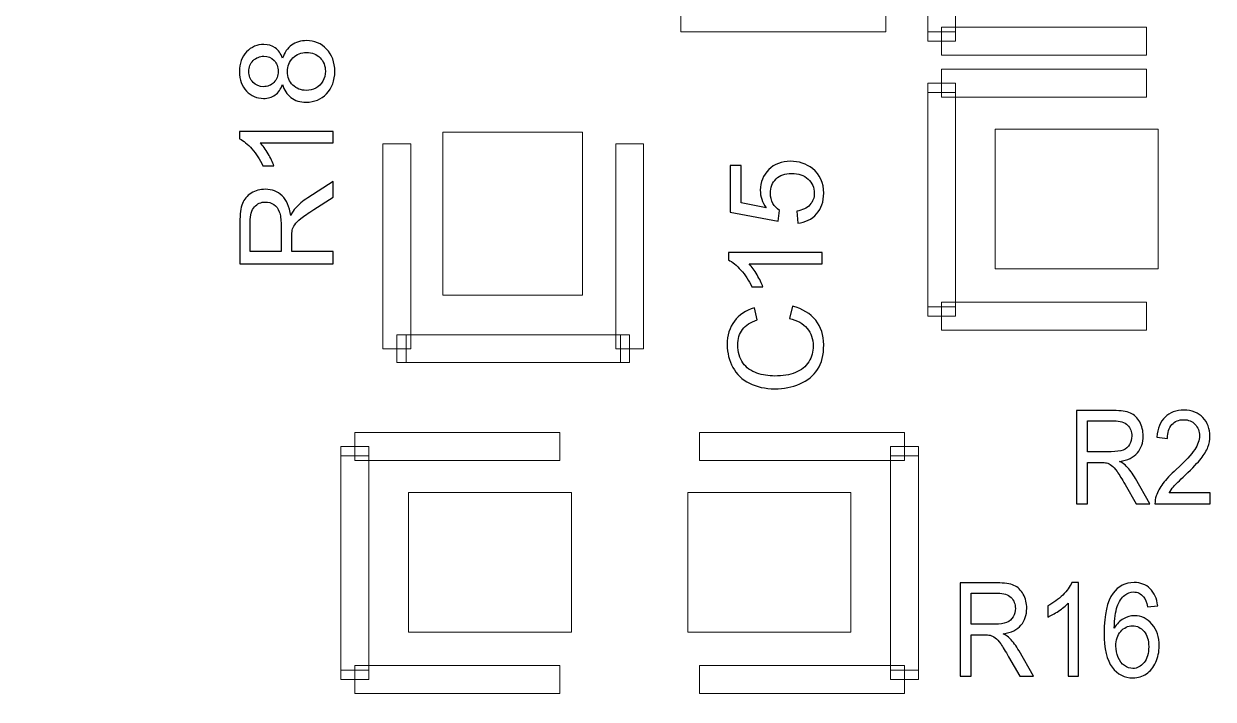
# Model space of a CAD drawing. Header units: millimetres. Extents: x -69 to 39, y -9 to 54.
# Drawn here: x -32.82 to -26.33, y 15.96 to 19.64 of the extents above; entities that cross this region are included whole.
import ezdxf

# ---------------------------------------------------------------- set-up
doc = ezdxf.new("R2010")
doc.units = ezdxf.units.MM
doc.header["$MEASUREMENT"] = 0
for name, color, linetype in [('BG_OUTLINE', 7, 'Continuous'), ('PG_SILKSCREEN_TOP', 7, 'Continuous'), ('PIN_TOP', 7, 'Continuous'), ('RD_SILKSCREEN_TOP', 7, 'Continuous')]:
    doc.layers.add(name, color=color, linetype=linetype)

msp = doc.modelspace()

# ---------------------------------------------------------------- linework, layer by layer
at = {"layer": 'BG_OUTLINE', "color": 176, "lineweight": 9}
msp.add_open_spline([(22.1252, -9.4051), (22.1252, -9.4051), (-56.3279, -9.4051), (-56.3279, -9.4051), (-56.3279, -9.4051), (-56.3279, -9.4051), (-56.3279, 41.6488), (-56.3279, 41.6488), (-56.3279, 41.6488), (-56.3279, 41.6488), (22.3259, 41.6488), (22.3259, 41.6488), (22.3259, 41.6488), (22.9318, 41.6492), (23.513, 41.4088), (23.9418, 40.9807), (23.9418, 40.9807), (24.3705, 40.5525), (24.6115, 39.9687), (24.6119, 39.3628), (24.6119, 39.3628), (24.6119, 39.3628), (24.6119, -7.1191), (24.6119, -7.1191), (24.6119, -7.1191), (24.6123, -7.725), (24.372, -8.3063), (23.9438, -8.735), (23.9438, -8.735), (23.5156, -9.1637), (22.9318, -9.4047), (22.3259, -9.4051), (22.3259, -9.4051), (22.3259, -9.4051), (22.1252, -9.4051), (22.1252, -9.4051)], degree=3, knots=[0, 0, 0, 0, 0.111111, 0.111111, 0.111111, 0.111111, 0.222222, 0.222222, 0.222222, 0.222222, 0.333333, 0.333333, 0.333333, 0.333333, 0.444444, 0.444444, 0.444444, 0.444444, 0.555556, 0.555556, 0.555556, 0.555556, 0.666667, 0.666667, 0.666667, 0.666667, 0.777778, 0.777778, 0.777778, 0.777778, 0.888889, 0.888889, 0.888889, 0.888889, 1, 1, 1, 1], dxfattribs=at)
at = {"layer": 'PG_SILKSCREEN_TOP', "lineweight": 9}
for points in [[(-27.7375, 19.5991), (-27.7375, 19.5991), (-27.8899, 19.5991), (-27.8899, 19.5991), (-27.8899, 19.5991), (-27.8899, 19.5991), (-27.8899, 20.7675), (-27.8899, 20.7675), (-27.8899, 20.7675), (-27.8899, 20.7675), (-27.7375, 20.7675), (-27.7375, 20.7675), (-27.7375, 20.7675), (-27.7375, 20.7675), (-27.7375, 19.5991), (-27.7375, 19.5991)], [(-28.1185, 19.7261), (-28.1185, 19.7261), (-28.1185, 19.5991), (-28.1185, 19.5991), (-28.1185, 19.5991), (-28.1185, 19.5991), (-29.236, 19.5991), (-29.236, 19.5991), (-29.236, 19.5991), (-29.236, 19.5991), (-29.236, 19.7261), (-29.236, 19.7261), (-29.236, 19.7261), (-29.236, 19.7261), (-28.1185, 19.7261), (-28.1185, 19.7261)], [(-27.7375, 19.5483), (-27.7375, 19.5483), (-27.8899, 19.5483), (-27.8899, 19.5483), (-27.8899, 19.5483), (-27.8899, 19.5483), (-27.8899, 19.5991), (-27.8899, 19.5991), (-27.8899, 19.5991), (-27.8899, 19.5991), (-27.7375, 19.5991), (-27.7375, 19.5991), (-27.7375, 19.5991), (-27.7375, 19.5991), (-27.7375, 19.5483), (-27.7375, 19.5483)], [(-26.6961, 19.6245), (-26.6961, 19.6245), (-26.6961, 19.4721), (-26.6961, 19.4721), (-26.6961, 19.4721), (-26.6961, 19.4721), (-27.8137, 19.4721), (-27.8137, 19.4721), (-27.8137, 19.4721), (-27.8137, 19.4721), (-27.8137, 19.6245), (-27.8137, 19.6245), (-27.8137, 19.6245), (-27.8137, 19.6245), (-26.6961, 19.6245), (-26.6961, 19.6245)], [(-27.8137, 19.2435), (-27.8137, 19.2435), (-27.8137, 19.3959), (-27.8137, 19.3959), (-27.8137, 19.3959), (-27.8137, 19.3959), (-26.6961, 19.3959), (-26.6961, 19.3959), (-26.6961, 19.3959), (-26.6961, 19.3959), (-26.6961, 19.2435), (-26.6961, 19.2435), (-26.6961, 19.2435), (-26.6961, 19.2435), (-27.8137, 19.2435), (-27.8137, 19.2435)], [(-27.7375, 19.2689), (-27.7375, 19.2689), (-27.8899, 19.2689), (-27.8899, 19.2689), (-27.8899, 19.2689), (-27.8899, 19.2689), (-27.8899, 19.3197), (-27.8899, 19.3197), (-27.8899, 19.3197), (-27.8899, 19.3197), (-27.7375, 19.3197), (-27.7375, 19.3197), (-27.7375, 19.3197), (-27.7375, 19.3197), (-27.7375, 19.2689), (-27.7375, 19.2689)], [(-27.7375, 18.1005), (-27.7375, 18.1005), (-27.8899, 18.1005), (-27.8899, 18.1005), (-27.8899, 18.1005), (-27.8899, 18.1005), (-27.8899, 19.2689), (-27.8899, 19.2689), (-27.8899, 19.2689), (-27.8899, 19.2689), (-27.7375, 19.2689), (-27.7375, 19.2689), (-27.7375, 19.2689), (-27.7375, 19.2689), (-27.7375, 18.1005), (-27.7375, 18.1005)], [(-30.7092, 17.8719), (-30.7092, 17.8719), (-30.8616, 17.8719), (-30.8616, 17.8719), (-30.8616, 17.8719), (-30.8616, 17.8719), (-30.8616, 18.9895), (-30.8616, 18.9895), (-30.8616, 18.9895), (-30.8616, 18.9895), (-30.7092, 18.9895), (-30.7092, 18.9895), (-30.7092, 18.9895), (-30.7092, 18.9895), (-30.7092, 17.8719), (-30.7092, 17.8719)], [(-29.5916, 18.9895), (-29.5916, 18.9895), (-29.4392, 18.9895), (-29.4392, 18.9895), (-29.4392, 18.9895), (-29.4392, 18.9895), (-29.4392, 17.8719), (-29.4392, 17.8719), (-29.4392, 17.8719), (-29.4392, 17.8719), (-29.5916, 17.8719), (-29.5916, 17.8719), (-29.5916, 17.8719), (-29.5916, 17.8719), (-29.5916, 18.9895), (-29.5916, 18.9895)], [(-26.6961, 18.1259), (-26.6961, 18.1259), (-26.6961, 17.9735), (-26.6961, 17.9735), (-26.6961, 17.9735), (-26.6961, 17.9735), (-27.8137, 17.9735), (-27.8137, 17.9735), (-27.8137, 17.9735), (-27.8137, 17.9735), (-27.8137, 18.1259), (-27.8137, 18.1259), (-27.8137, 18.1259), (-27.8137, 18.1259), (-26.6961, 18.1259), (-26.6961, 18.1259)], [(-27.7375, 18.0497), (-27.7375, 18.0497), (-27.8899, 18.0497), (-27.8899, 18.0497), (-27.8899, 18.0497), (-27.8899, 18.0497), (-27.8899, 18.1005), (-27.8899, 18.1005), (-27.8899, 18.1005), (-27.8899, 18.1005), (-27.7375, 18.1005), (-27.7375, 18.1005), (-27.7375, 18.1005), (-27.7375, 18.1005), (-27.7375, 18.0497), (-27.7375, 18.0497)], [(-30.7346, 17.9481), (-30.7346, 17.9481), (-30.7346, 17.7957), (-30.7346, 17.7957), (-30.7346, 17.7957), (-30.7346, 17.7957), (-30.7854, 17.7957), (-30.7854, 17.7957), (-30.7854, 17.7957), (-30.7854, 17.7957), (-30.7854, 17.9481), (-30.7854, 17.9481), (-30.7854, 17.9481), (-30.7854, 17.9481), (-30.7346, 17.9481), (-30.7346, 17.9481)], [(-29.5662, 17.9481), (-29.5662, 17.9481), (-29.5662, 17.7957), (-29.5662, 17.7957), (-29.5662, 17.7957), (-29.5662, 17.7957), (-30.7346, 17.7957), (-30.7346, 17.7957), (-30.7346, 17.7957), (-30.7346, 17.7957), (-30.7346, 17.9481), (-30.7346, 17.9481), (-30.7346, 17.9481), (-30.7346, 17.9481), (-29.5662, 17.9481), (-29.5662, 17.9481)], [(-29.5154, 17.9481), (-29.5154, 17.9481), (-29.5154, 17.7957), (-29.5154, 17.7957), (-29.5154, 17.7957), (-29.5154, 17.7957), (-29.5662, 17.7957), (-29.5662, 17.7957), (-29.5662, 17.7957), (-29.5662, 17.7957), (-29.5662, 17.9481), (-29.5662, 17.9481), (-29.5662, 17.9481), (-29.5662, 17.9481), (-29.5154, 17.9481), (-29.5154, 17.9481)], [(-31.014, 17.2623), (-31.014, 17.2623), (-31.014, 17.4147), (-31.014, 17.4147), (-31.014, 17.4147), (-31.014, 17.4147), (-29.8964, 17.4147), (-29.8964, 17.4147), (-29.8964, 17.4147), (-29.8964, 17.4147), (-29.8964, 17.2623), (-29.8964, 17.2623), (-29.8964, 17.2623), (-29.8964, 17.2623), (-31.014, 17.2623), (-31.014, 17.2623)], [(-28.0169, 17.4147), (-28.0169, 17.4147), (-28.0169, 17.2623), (-28.0169, 17.2623), (-28.0169, 17.2623), (-28.0169, 17.2623), (-29.1344, 17.2623), (-29.1344, 17.2623), (-29.1344, 17.2623), (-29.1344, 17.2623), (-29.1344, 17.4147), (-29.1344, 17.4147), (-29.1344, 17.4147), (-29.1344, 17.4147), (-28.0169, 17.4147), (-28.0169, 17.4147)], [(-30.9378, 17.2877), (-30.9378, 17.2877), (-31.0902, 17.2877), (-31.0902, 17.2877), (-31.0902, 17.2877), (-31.0902, 17.2877), (-31.0902, 17.3385), (-31.0902, 17.3385), (-31.0902, 17.3385), (-31.0902, 17.3385), (-30.9378, 17.3385), (-30.9378, 17.3385), (-30.9378, 17.3385), (-30.9378, 17.3385), (-30.9378, 17.2877), (-30.9378, 17.2877)], [(-27.9407, 17.2877), (-27.9407, 17.2877), (-28.0931, 17.2877), (-28.0931, 17.2877), (-28.0931, 17.2877), (-28.0931, 17.2877), (-28.0931, 17.3385), (-28.0931, 17.3385), (-28.0931, 17.3385), (-28.0931, 17.3385), (-27.9407, 17.3385), (-27.9407, 17.3385), (-27.9407, 17.3385), (-27.9407, 17.3385), (-27.9407, 17.2877), (-27.9407, 17.2877)], [(-30.9378, 16.1193), (-30.9378, 16.1193), (-31.0902, 16.1193), (-31.0902, 16.1193), (-31.0902, 16.1193), (-31.0902, 16.1193), (-31.0902, 17.2877), (-31.0902, 17.2877), (-31.0902, 17.2877), (-31.0902, 17.2877), (-30.9378, 17.2877), (-30.9378, 17.2877), (-30.9378, 17.2877), (-30.9378, 17.2877), (-30.9378, 16.1193), (-30.9378, 16.1193)], [(-27.9407, 16.1193), (-27.9407, 16.1193), (-28.0931, 16.1193), (-28.0931, 16.1193), (-28.0931, 16.1193), (-28.0931, 16.1193), (-28.0931, 17.2877), (-28.0931, 17.2877), (-28.0931, 17.2877), (-28.0931, 17.2877), (-27.9407, 17.2877), (-27.9407, 17.2877), (-27.9407, 17.2877), (-27.9407, 17.2877), (-27.9407, 16.1193), (-27.9407, 16.1193)], [(-30.9378, 16.0685), (-30.9378, 16.0685), (-31.0902, 16.0685), (-31.0902, 16.0685), (-31.0902, 16.0685), (-31.0902, 16.0685), (-31.0902, 16.1193), (-31.0902, 16.1193), (-31.0902, 16.1193), (-31.0902, 16.1193), (-30.9378, 16.1193), (-30.9378, 16.1193), (-30.9378, 16.1193), (-30.9378, 16.1193), (-30.9378, 16.0685), (-30.9378, 16.0685)], [(-29.8964, 16.1447), (-29.8964, 16.1447), (-29.8964, 15.9923), (-29.8964, 15.9923), (-29.8964, 15.9923), (-29.8964, 15.9923), (-31.014, 15.9923), (-31.014, 15.9923), (-31.014, 15.9923), (-31.014, 15.9923), (-31.014, 16.1447), (-31.014, 16.1447), (-31.014, 16.1447), (-31.014, 16.1447), (-29.8964, 16.1447), (-29.8964, 16.1447)], [(-29.1344, 15.9923), (-29.1344, 15.9923), (-29.1344, 16.1447), (-29.1344, 16.1447), (-29.1344, 16.1447), (-29.1344, 16.1447), (-28.0169, 16.1447), (-28.0169, 16.1447), (-28.0169, 16.1447), (-28.0169, 16.1447), (-28.0169, 15.9923), (-28.0169, 15.9923), (-28.0169, 15.9923), (-28.0169, 15.9923), (-29.1344, 15.9923), (-29.1344, 15.9923)], [(-27.9407, 16.0685), (-27.9407, 16.0685), (-28.0931, 16.0685), (-28.0931, 16.0685), (-28.0931, 16.0685), (-28.0931, 16.0685), (-28.0931, 16.1193), (-28.0931, 16.1193), (-28.0931, 16.1193), (-28.0931, 16.1193), (-27.9407, 16.1193), (-27.9407, 16.1193), (-27.9407, 16.1193), (-27.9407, 16.1193), (-27.9407, 16.0685), (-27.9407, 16.0685)]]:
    msp.add_open_spline(points, degree=3, knots=[0, 0, 0, 0, 0.25, 0.25, 0.25, 0.25, 0.5, 0.5, 0.5, 0.5, 0.75, 0.75, 0.75, 0.75, 1, 1, 1, 1], dxfattribs=at)
at = {"layer": 'PIN_TOP', "color": 8, "lineweight": 9}
for points in [[(-29.7729, 18.164), (-29.7729, 18.164), (-30.5349, 18.164), (-30.5349, 18.164), (-30.5349, 18.164), (-30.5349, 18.164), (-30.5349, 19.053), (-30.5349, 19.053), (-30.5349, 19.053), (-30.5349, 19.053), (-29.7729, 19.053), (-29.7729, 19.053), (-29.7729, 19.053), (-29.7729, 19.053), (-29.7729, 18.164), (-29.7729, 18.164)], [(-27.5216, 18.3073), (-27.5216, 18.3073), (-27.5216, 19.0693), (-27.5216, 19.0693), (-27.5216, 19.0693), (-27.5216, 19.0693), (-26.6326, 19.0693), (-26.6326, 19.0693), (-26.6326, 19.0693), (-26.6326, 19.0693), (-26.6326, 18.3073), (-26.6326, 18.3073), (-26.6326, 18.3073), (-26.6326, 18.3073), (-27.5216, 18.3073), (-27.5216, 18.3073)], [(-30.7219, 16.3261), (-30.7219, 16.3261), (-30.7219, 17.0881), (-30.7219, 17.0881), (-30.7219, 17.0881), (-30.7219, 17.0881), (-29.8329, 17.0881), (-29.8329, 17.0881), (-29.8329, 17.0881), (-29.8329, 17.0881), (-29.8329, 16.3261), (-29.8329, 16.3261), (-29.8329, 16.3261), (-29.8329, 16.3261), (-30.7219, 16.3261), (-30.7219, 16.3261)], [(-29.1979, 16.3261), (-29.1979, 16.3261), (-29.1979, 17.0881), (-29.1979, 17.0881), (-29.1979, 17.0881), (-29.1979, 17.0881), (-28.309, 17.0881), (-28.309, 17.0881), (-28.309, 17.0881), (-28.309, 17.0881), (-28.309, 16.3261), (-28.309, 16.3261), (-28.309, 16.3261), (-28.309, 16.3261), (-29.1979, 16.3261), (-29.1979, 16.3261)]]:
    msp.add_open_spline(points, degree=3, knots=[0, 0, 0, 0, 0.25, 0.25, 0.25, 0.25, 0.5, 0.5, 0.5, 0.5, 0.75, 0.75, 0.75, 0.75, 1, 1, 1, 1], dxfattribs=at)
at = {"layer": 'RD_SILKSCREEN_TOP', "color": 1}
for points, knots in [([(-31.4085, 19.3132), (-31.4179, 19.2872), (-31.4315, 19.268), (-31.4491, 19.2554), (-31.4491, 19.2554), (-31.4667, 19.243), (-31.4878, 19.2367), (-31.5123, 19.2367), (-31.5123, 19.2367), (-31.5494, 19.2367), (-31.5805, 19.25), (-31.6057, 19.2767), (-31.6057, 19.2767), (-31.631, 19.3033), (-31.6436, 19.3386), (-31.6436, 19.3829), (-31.6436, 19.3829), (-31.6436, 19.4273), (-31.6307, 19.4631), (-31.6049, 19.4903), (-31.6049, 19.4903), (-31.579, 19.5173), (-31.5476, 19.5308), (-31.5105, 19.5308), (-31.5105, 19.5308), (-31.4869, 19.5308), (-31.4664, 19.5246), (-31.4489, 19.5123), (-31.4489, 19.5123), (-31.4315, 19.4999), (-31.4179, 19.4811), (-31.4085, 19.4559), (-31.4085, 19.4559), (-31.3983, 19.4871), (-31.3819, 19.5109), (-31.3592, 19.5272), (-31.3592, 19.5272), (-31.3365, 19.5435), (-31.3094, 19.5517), (-31.278, 19.5517), (-31.278, 19.5517), (-31.2343, 19.5517), (-31.1978, 19.5362), (-31.1682, 19.5055), (-31.1682, 19.5055), (-31.1386, 19.4747), (-31.1237, 19.4342), (-31.1237, 19.3839), (-31.1237, 19.3839), (-31.1237, 19.3337), (-31.1386, 19.2933), (-31.1683, 19.2624), (-31.1683, 19.2624), (-31.1981, 19.2316), (-31.2352, 19.2162), (-31.2796, 19.2162), (-31.2796, 19.2162), (-31.3127, 19.2162), (-31.3404, 19.2246), (-31.3628, 19.2415), (-31.3628, 19.2415), (-31.3851, 19.2582), (-31.4004, 19.2821), (-31.4085, 19.3132)], [0, 0, 0, 0, 0.0625, 0.0625, 0.0625, 0.0625, 0.125, 0.125, 0.125, 0.125, 0.1875, 0.1875, 0.1875, 0.1875, 0.25, 0.25, 0.25, 0.25, 0.3125, 0.3125, 0.3125, 0.3125, 0.375, 0.375, 0.375, 0.375, 0.4375, 0.4375, 0.4375, 0.4375, 0.5, 0.5, 0.5, 0.5, 0.5625, 0.5625, 0.5625, 0.5625, 0.625, 0.625, 0.625, 0.625, 0.6875, 0.6875, 0.6875, 0.6875, 0.75, 0.75, 0.75, 0.75, 0.8125, 0.8125, 0.8125, 0.8125, 0.875, 0.875, 0.875, 0.875, 0.9375, 0.9375, 0.9375, 0.9375, 1, 1, 1, 1]), ([(-31.5144, 19.3006), (-31.4904, 19.3006), (-31.4707, 19.3084), (-31.4554, 19.3238), (-31.4554, 19.3238), (-31.4401, 19.3394), (-31.4324, 19.3595), (-31.4324, 19.3843), (-31.4324, 19.3843), (-31.4324, 19.4083), (-31.44, 19.4281), (-31.4552, 19.4436), (-31.4552, 19.4436), (-31.4703, 19.459), (-31.4889, 19.4665), (-31.5109, 19.4665), (-31.5109, 19.4665), (-31.5339, 19.4665), (-31.5531, 19.4587), (-31.5687, 19.4428), (-31.5687, 19.4428), (-31.5844, 19.427), (-31.5922, 19.4073), (-31.5922, 19.3836), (-31.5922, 19.3836), (-31.5922, 19.3597), (-31.5845, 19.34), (-31.5693, 19.3242), (-31.5693, 19.3242), (-31.554, 19.3084), (-31.5357, 19.3006), (-31.5144, 19.3006)], [0, 0, 0, 0, 0.125, 0.125, 0.125, 0.125, 0.25, 0.25, 0.25, 0.25, 0.375, 0.375, 0.375, 0.375, 0.5, 0.5, 0.5, 0.5, 0.625, 0.625, 0.625, 0.625, 0.75, 0.75, 0.75, 0.75, 0.875, 0.875, 0.875, 0.875, 1, 1, 1, 1]), ([(-31.2793, 19.2804), (-31.2615, 19.2804), (-31.2442, 19.2847), (-31.2276, 19.2931), (-31.2276, 19.2931), (-31.2109, 19.3015), (-31.1979, 19.3141), (-31.1888, 19.3308), (-31.1888, 19.3308), (-31.1797, 19.3475), (-31.1751, 19.3654), (-31.1751, 19.3846), (-31.1751, 19.3846), (-31.1751, 19.4145), (-31.1847, 19.4392), (-31.204, 19.4586), (-31.204, 19.4586), (-31.2232, 19.478), (-31.2476, 19.4878), (-31.2772, 19.4878), (-31.2772, 19.4878), (-31.3074, 19.4878), (-31.3322, 19.4778), (-31.3519, 19.4578), (-31.3519, 19.4578), (-31.3716, 19.4377), (-31.3814, 19.4126), (-31.3814, 19.3825), (-31.3814, 19.3825), (-31.3814, 19.3531), (-31.3717, 19.3288), (-31.3523, 19.3095), (-31.3523, 19.3095), (-31.3327, 19.2902), (-31.3084, 19.2804), (-31.2793, 19.2804)], [0, 0, 0, 0, 0.111111, 0.111111, 0.111111, 0.111111, 0.222222, 0.222222, 0.222222, 0.222222, 0.333333, 0.333333, 0.333333, 0.333333, 0.444444, 0.444444, 0.444444, 0.444444, 0.555556, 0.555556, 0.555556, 0.555556, 0.666667, 0.666667, 0.666667, 0.666667, 0.777778, 0.777778, 0.777778, 0.777778, 0.888889, 0.888889, 0.888889, 0.888889, 1, 1, 1, 1]), ([(-31.1324, 19.0568), (-31.1324, 19.0568), (-31.1324, 18.9944), (-31.1324, 18.9944), (-31.1324, 18.9944), (-31.1324, 18.9944), (-31.5307, 18.9944), (-31.5307, 18.9944), (-31.5307, 18.9944), (-31.5163, 18.9793), (-31.502, 18.9596), (-31.4876, 18.9352), (-31.4876, 18.9352), (-31.4733, 18.9107), (-31.4625, 18.8887), (-31.4554, 18.8693), (-31.4554, 18.8693), (-31.4554, 18.8693), (-31.5157, 18.8693), (-31.5157, 18.8693), (-31.5157, 18.8693), (-31.5322, 18.9043), (-31.5521, 18.9349), (-31.5755, 18.961), (-31.5755, 18.961), (-31.5989, 18.9871), (-31.6216, 19.0057), (-31.6436, 19.0166), (-31.6436, 19.0166), (-31.6436, 19.0166), (-31.6436, 19.0568), (-31.6436, 19.0568), (-31.6436, 19.0568), (-31.6436, 19.0568), (-31.1324, 19.0568), (-31.1324, 19.0568)], [0, 0, 0, 0, 0.111111, 0.111111, 0.111111, 0.111111, 0.222222, 0.222222, 0.222222, 0.222222, 0.333333, 0.333333, 0.333333, 0.333333, 0.444444, 0.444444, 0.444444, 0.444444, 0.555556, 0.555556, 0.555556, 0.555556, 0.666667, 0.666667, 0.666667, 0.666667, 0.777778, 0.777778, 0.777778, 0.777778, 0.888889, 0.888889, 0.888889, 0.888889, 1, 1, 1, 1]), ([(-28.5988, 18.5565), (-28.5988, 18.5565), (-28.6044, 18.6222), (-28.6044, 18.6222), (-28.6044, 18.6222), (-28.5724, 18.627), (-28.5485, 18.6383), (-28.5324, 18.656), (-28.5324, 18.656), (-28.5162, 18.6737), (-28.5082, 18.6951), (-28.5082, 18.7201), (-28.5082, 18.7201), (-28.5082, 18.7502), (-28.5196, 18.7757), (-28.5422, 18.7964), (-28.5422, 18.7964), (-28.5649, 18.8173), (-28.5951, 18.8277), (-28.6325, 18.8277), (-28.6325, 18.8277), (-28.6682, 18.8277), (-28.6963, 18.8178), (-28.7169, 18.7977), (-28.7169, 18.7977), (-28.7375, 18.7777), (-28.7478, 18.7515), (-28.7478, 18.719), (-28.7478, 18.719), (-28.7478, 18.6989), (-28.7432, 18.6807), (-28.7341, 18.6645), (-28.7341, 18.6645), (-28.725, 18.6483), (-28.7131, 18.6356), (-28.6985, 18.6263), (-28.6985, 18.6263), (-28.6985, 18.6263), (-28.7061, 18.5677), (-28.7061, 18.5677), (-28.7061, 18.5677), (-28.7061, 18.5677), (-28.9676, 18.617), (-28.9676, 18.617), (-28.9676, 18.617), (-28.9676, 18.617), (-28.9676, 18.8702), (-28.9676, 18.8702), (-28.9676, 18.8702), (-28.9676, 18.8702), (-28.9079, 18.8702), (-28.9079, 18.8702), (-28.9079, 18.8702), (-28.9079, 18.8702), (-28.9079, 18.667), (-28.9079, 18.667), (-28.9079, 18.667), (-28.9079, 18.667), (-28.7711, 18.6395), (-28.7711, 18.6395), (-28.7711, 18.6395), (-28.7924, 18.6701), (-28.8031, 18.7022), (-28.8031, 18.7357), (-28.8031, 18.7357), (-28.8031, 18.7802), (-28.7877, 18.8176), (-28.7569, 18.8482), (-28.7569, 18.8482), (-28.726, 18.8788), (-28.6864, 18.8941), (-28.6381, 18.8941), (-28.6381, 18.8941), (-28.592, 18.8941), (-28.5521, 18.8806), (-28.5186, 18.8538), (-28.5186, 18.8538), (-28.4775, 18.8211), (-28.4568, 18.7765), (-28.4568, 18.7201), (-28.4568, 18.7201), (-28.4568, 18.6737), (-28.4698, 18.6359), (-28.4957, 18.6067), (-28.4957, 18.6067), (-28.5217, 18.5774), (-28.5561, 18.5607), (-28.5988, 18.5565)], [0, 0, 0, 0, 0.045455, 0.045455, 0.045455, 0.045455, 0.090909, 0.090909, 0.090909, 0.090909, 0.136364, 0.136364, 0.136364, 0.136364, 0.181818, 0.181818, 0.181818, 0.181818, 0.227273, 0.227273, 0.227273, 0.227273, 0.272727, 0.272727, 0.272727, 0.272727, 0.318182, 0.318182, 0.318182, 0.318182, 0.363636, 0.363636, 0.363636, 0.363636, 0.409091, 0.409091, 0.409091, 0.409091, 0.454545, 0.454545, 0.454545, 0.454545, 0.5, 0.5, 0.5, 0.5, 0.545455, 0.545455, 0.545455, 0.545455, 0.590909, 0.590909, 0.590909, 0.590909, 0.636364, 0.636364, 0.636364, 0.636364, 0.681818, 0.681818, 0.681818, 0.681818, 0.727273, 0.727273, 0.727273, 0.727273, 0.772727, 0.772727, 0.772727, 0.772727, 0.818182, 0.818182, 0.818182, 0.818182, 0.863636, 0.863636, 0.863636, 0.863636, 0.909091, 0.909091, 0.909091, 0.909091, 0.954545, 0.954545, 0.954545, 0.954545, 1, 1, 1, 1]), ([(-31.1324, 18.3342), (-31.1324, 18.3342), (-31.6415, 18.3342), (-31.6415, 18.3342), (-31.6415, 18.3342), (-31.6415, 18.3342), (-31.6415, 18.5599), (-31.6415, 18.5599), (-31.6415, 18.5599), (-31.6415, 18.6053), (-31.6369, 18.6398), (-31.6278, 18.6634), (-31.6278, 18.6634), (-31.6186, 18.687), (-31.6025, 18.7058), (-31.5794, 18.7201), (-31.5794, 18.7201), (-31.5562, 18.7342), (-31.5306, 18.7412), (-31.5026, 18.7412), (-31.5026, 18.7412), (-31.4664, 18.7412), (-31.4361, 18.7296), (-31.4113, 18.7061), (-31.4113, 18.7061), (-31.3865, 18.6827), (-31.3708, 18.6466), (-31.364, 18.5977), (-31.364, 18.5977), (-31.3555, 18.6156), (-31.3471, 18.6292), (-31.3386, 18.6384), (-31.3386, 18.6384), (-31.3206, 18.6581), (-31.298, 18.6767), (-31.271, 18.6944), (-31.271, 18.6944), (-31.271, 18.6944), (-31.1324, 18.7829), (-31.1324, 18.7829), (-31.1324, 18.7829), (-31.1324, 18.7829), (-31.1324, 18.6981), (-31.1324, 18.6981), (-31.1324, 18.6981), (-31.1324, 18.6981), (-31.2384, 18.6308), (-31.2384, 18.6308), (-31.2384, 18.6308), (-31.2688, 18.6111), (-31.2923, 18.5949), (-31.3084, 18.5821), (-31.3084, 18.5821), (-31.3247, 18.5694), (-31.336, 18.558), (-31.3424, 18.548), (-31.3424, 18.548), (-31.349, 18.5379), (-31.3535, 18.5277), (-31.3561, 18.5173), (-31.3561, 18.5173), (-31.3576, 18.5096), (-31.3584, 18.4971), (-31.3584, 18.4797), (-31.3584, 18.4797), (-31.3584, 18.4797), (-31.3584, 18.4016), (-31.3584, 18.4016), (-31.3584, 18.4016), (-31.3584, 18.4016), (-31.1324, 18.4016), (-31.1324, 18.4016), (-31.1324, 18.4016), (-31.1324, 18.4016), (-31.1324, 18.3342), (-31.1324, 18.3342)], [0, 0, 0, 0, 0.052632, 0.052632, 0.052632, 0.052632, 0.105263, 0.105263, 0.105263, 0.105263, 0.157895, 0.157895, 0.157895, 0.157895, 0.210526, 0.210526, 0.210526, 0.210526, 0.263158, 0.263158, 0.263158, 0.263158, 0.315789, 0.315789, 0.315789, 0.315789, 0.368421, 0.368421, 0.368421, 0.368421, 0.421053, 0.421053, 0.421053, 0.421053, 0.473684, 0.473684, 0.473684, 0.473684, 0.526316, 0.526316, 0.526316, 0.526316, 0.578947, 0.578947, 0.578947, 0.578947, 0.631579, 0.631579, 0.631579, 0.631579, 0.684211, 0.684211, 0.684211, 0.684211, 0.736842, 0.736842, 0.736842, 0.736842, 0.789474, 0.789474, 0.789474, 0.789474, 0.842105, 0.842105, 0.842105, 0.842105, 0.894737, 0.894737, 0.894737, 0.894737, 0.947368, 0.947368, 0.947368, 0.947368, 1, 1, 1, 1]), ([(-31.4168, 18.4016), (-31.4168, 18.4016), (-31.4168, 18.5464), (-31.4168, 18.5464), (-31.4168, 18.5464), (-31.4168, 18.5771), (-31.42, 18.6013), (-31.4264, 18.6186), (-31.4264, 18.6186), (-31.4328, 18.636), (-31.443, 18.6492), (-31.4569, 18.6582), (-31.4569, 18.6582), (-31.4709, 18.6672), (-31.4861, 18.6717), (-31.5026, 18.6717), (-31.5026, 18.6717), (-31.5266, 18.6717), (-31.5464, 18.6631), (-31.562, 18.6455), (-31.562, 18.6455), (-31.5775, 18.6281), (-31.5852, 18.6005), (-31.5852, 18.5627), (-31.5852, 18.5627), (-31.5852, 18.5627), (-31.5852, 18.4016), (-31.5852, 18.4016), (-31.5852, 18.4016), (-31.5852, 18.4016), (-31.4168, 18.4016), (-31.4168, 18.4016)], [0, 0, 0, 0, 0.125, 0.125, 0.125, 0.125, 0.25, 0.25, 0.25, 0.25, 0.375, 0.375, 0.375, 0.375, 0.5, 0.5, 0.5, 0.5, 0.625, 0.625, 0.625, 0.625, 0.75, 0.75, 0.75, 0.75, 0.875, 0.875, 0.875, 0.875, 1, 1, 1, 1]), ([(-28.4655, 18.3964), (-28.4655, 18.3964), (-28.4655, 18.334), (-28.4655, 18.334), (-28.4655, 18.334), (-28.4655, 18.334), (-28.8638, 18.334), (-28.8638, 18.334), (-28.8638, 18.334), (-28.8494, 18.3189), (-28.8351, 18.2992), (-28.8207, 18.2748), (-28.8207, 18.2748), (-28.8064, 18.2503), (-28.7956, 18.2283), (-28.7885, 18.2089), (-28.7885, 18.2089), (-28.7885, 18.2089), (-28.8488, 18.2089), (-28.8488, 18.2089), (-28.8488, 18.2089), (-28.8653, 18.2439), (-28.8852, 18.2745), (-28.9086, 18.3006), (-28.9086, 18.3006), (-28.932, 18.3267), (-28.9547, 18.3453), (-28.9767, 18.3562), (-28.9767, 18.3562), (-28.9767, 18.3562), (-28.9767, 18.3964), (-28.9767, 18.3964), (-28.9767, 18.3964), (-28.9767, 18.3964), (-28.4655, 18.3964), (-28.4655, 18.3964)], [0, 0, 0, 0, 0.111111, 0.111111, 0.111111, 0.111111, 0.222222, 0.222222, 0.222222, 0.222222, 0.333333, 0.333333, 0.333333, 0.333333, 0.444444, 0.444444, 0.444444, 0.444444, 0.555556, 0.555556, 0.555556, 0.555556, 0.666667, 0.666667, 0.666667, 0.666667, 0.777778, 0.777778, 0.777778, 0.777778, 0.888889, 0.888889, 0.888889, 0.888889, 1, 1, 1, 1]), ([(-28.644, 18.036), (-28.644, 18.036), (-28.6269, 18.1034), (-28.6269, 18.1034), (-28.6269, 18.1034), (-28.5717, 18.0893), (-28.5295, 18.0638), (-28.5003, 18.0272), (-28.5003, 18.0272), (-28.4713, 17.9905), (-28.4568, 17.9456), (-28.4568, 17.8925), (-28.4568, 17.8925), (-28.4568, 17.8377), (-28.468, 17.7931), (-28.4903, 17.7587), (-28.4903, 17.7587), (-28.5127, 17.7243), (-28.545, 17.6981), (-28.5874, 17.6802), (-28.5874, 17.6802), (-28.6298, 17.6623), (-28.6753, 17.6533), (-28.7239, 17.6533), (-28.7239, 17.6533), (-28.7769, 17.6533), (-28.8231, 17.6634), (-28.8626, 17.6837), (-28.8626, 17.6837), (-28.9021, 17.704), (-28.932, 17.7328), (-28.9526, 17.7702), (-28.9526, 17.7702), (-28.9731, 17.8076), (-28.9833, 17.8487), (-28.9833, 17.8936), (-28.9833, 17.8936), (-28.9833, 17.9446), (-28.9703, 17.9874), (-28.9444, 18.0221), (-28.9444, 18.0221), (-28.9184, 18.0568), (-28.882, 18.081), (-28.835, 18.0946), (-28.835, 18.0946), (-28.835, 18.0946), (-28.8193, 18.0284), (-28.8193, 18.0284), (-28.8193, 18.0284), (-28.8564, 18.0165), (-28.8833, 17.9995), (-28.9003, 17.9769), (-28.9003, 17.9769), (-28.9172, 17.9545), (-28.9256, 17.9263), (-28.9256, 17.8922), (-28.9256, 17.8922), (-28.9256, 17.8531), (-28.9163, 17.8205), (-28.8976, 17.7942), (-28.8976, 17.7942), (-28.8787, 17.7678), (-28.8536, 17.7494), (-28.8219, 17.7388), (-28.8219, 17.7388), (-28.7904, 17.7281), (-28.7578, 17.7228), (-28.7243, 17.7228), (-28.7243, 17.7228), (-28.6809, 17.7228), (-28.6432, 17.7291), (-28.6108, 17.7416), (-28.6108, 17.7416), (-28.5786, 17.7543), (-28.5544, 17.7739), (-28.5384, 17.8006), (-28.5384, 17.8006), (-28.5224, 17.8272), (-28.5145, 17.856), (-28.5145, 17.8871), (-28.5145, 17.8871), (-28.5145, 17.9248), (-28.5254, 17.9567), (-28.5471, 17.9829), (-28.5471, 17.9829), (-28.5689, 18.0091), (-28.6012, 18.0267), (-28.644, 18.036)], [0, 0, 0, 0, 0.045455, 0.045455, 0.045455, 0.045455, 0.090909, 0.090909, 0.090909, 0.090909, 0.136364, 0.136364, 0.136364, 0.136364, 0.181818, 0.181818, 0.181818, 0.181818, 0.227273, 0.227273, 0.227273, 0.227273, 0.272727, 0.272727, 0.272727, 0.272727, 0.318182, 0.318182, 0.318182, 0.318182, 0.363636, 0.363636, 0.363636, 0.363636, 0.409091, 0.409091, 0.409091, 0.409091, 0.454545, 0.454545, 0.454545, 0.454545, 0.5, 0.5, 0.5, 0.5, 0.545455, 0.545455, 0.545455, 0.545455, 0.590909, 0.590909, 0.590909, 0.590909, 0.636364, 0.636364, 0.636364, 0.636364, 0.681818, 0.681818, 0.681818, 0.681818, 0.727273, 0.727273, 0.727273, 0.727273, 0.772727, 0.772727, 0.772727, 0.772727, 0.818182, 0.818182, 0.818182, 0.818182, 0.863636, 0.863636, 0.863636, 0.863636, 0.909091, 0.909091, 0.909091, 0.909091, 0.954545, 0.954545, 0.954545, 0.954545, 1, 1, 1, 1]), ([(-27.078, 17.0254), (-27.078, 17.0254), (-27.078, 17.5345), (-27.078, 17.5345), (-27.078, 17.5345), (-27.078, 17.5345), (-26.8765, 17.5345), (-26.8765, 17.5345), (-26.8765, 17.5345), (-26.8359, 17.5345), (-26.8051, 17.5299), (-26.7841, 17.5208), (-26.7841, 17.5208), (-26.763, 17.5116), (-26.7462, 17.4955), (-26.7334, 17.4724), (-26.7334, 17.4724), (-26.7208, 17.4492), (-26.7146, 17.4236), (-26.7146, 17.3956), (-26.7146, 17.3956), (-26.7146, 17.3594), (-26.725, 17.3291), (-26.7459, 17.3043), (-26.7459, 17.3043), (-26.7668, 17.2795), (-26.7991, 17.2638), (-26.8427, 17.257), (-26.8427, 17.257), (-26.8267, 17.2485), (-26.8146, 17.2401), (-26.8064, 17.2316), (-26.8064, 17.2316), (-26.7888, 17.2136), (-26.7722, 17.191), (-26.7564, 17.164), (-26.7564, 17.164), (-26.7564, 17.164), (-26.6774, 17.0254), (-26.6774, 17.0254), (-26.6774, 17.0254), (-26.6774, 17.0254), (-26.7531, 17.0254), (-26.7531, 17.0254), (-26.7531, 17.0254), (-26.7531, 17.0254), (-26.8132, 17.1314), (-26.8132, 17.1314), (-26.8132, 17.1314), (-26.8308, 17.1618), (-26.8452, 17.1853), (-26.8567, 17.2014), (-26.8567, 17.2014), (-26.868, 17.2177), (-26.8782, 17.229), (-26.8871, 17.2354), (-26.8871, 17.2354), (-26.8961, 17.242), (-26.9052, 17.2465), (-26.9145, 17.2491), (-26.9145, 17.2491), (-26.9214, 17.2506), (-26.9325, 17.2514), (-26.9481, 17.2514), (-26.9481, 17.2514), (-26.9481, 17.2514), (-27.0178, 17.2514), (-27.0178, 17.2514), (-27.0178, 17.2514), (-27.0178, 17.2514), (-27.0178, 17.0254), (-27.0178, 17.0254), (-27.0178, 17.0254), (-27.0178, 17.0254), (-27.078, 17.0254), (-27.078, 17.0254)], [0, 0, 0, 0, 0.052632, 0.052632, 0.052632, 0.052632, 0.105263, 0.105263, 0.105263, 0.105263, 0.157895, 0.157895, 0.157895, 0.157895, 0.210526, 0.210526, 0.210526, 0.210526, 0.263158, 0.263158, 0.263158, 0.263158, 0.315789, 0.315789, 0.315789, 0.315789, 0.368421, 0.368421, 0.368421, 0.368421, 0.421053, 0.421053, 0.421053, 0.421053, 0.473684, 0.473684, 0.473684, 0.473684, 0.526316, 0.526316, 0.526316, 0.526316, 0.578947, 0.578947, 0.578947, 0.578947, 0.631579, 0.631579, 0.631579, 0.631579, 0.684211, 0.684211, 0.684211, 0.684211, 0.736842, 0.736842, 0.736842, 0.736842, 0.789474, 0.789474, 0.789474, 0.789474, 0.842105, 0.842105, 0.842105, 0.842105, 0.894737, 0.894737, 0.894737, 0.894737, 0.947368, 0.947368, 0.947368, 0.947368, 1, 1, 1, 1]), ([(-26.3496, 17.0855), (-26.3496, 17.0855), (-26.3496, 17.0254), (-26.3496, 17.0254), (-26.3496, 17.0254), (-26.3496, 17.0254), (-26.65, 17.0254), (-26.65, 17.0254), (-26.65, 17.0254), (-26.6505, 17.0405), (-26.6483, 17.0549), (-26.6436, 17.0688), (-26.6436, 17.0688), (-26.636, 17.0918), (-26.6237, 17.1143), (-26.6069, 17.1366), (-26.6069, 17.1366), (-26.5899, 17.1587), (-26.5656, 17.1845), (-26.5339, 17.2136), (-26.5339, 17.2136), (-26.4844, 17.259), (-26.451, 17.2949), (-26.4336, 17.3215), (-26.4336, 17.3215), (-26.4163, 17.3479), (-26.4076, 17.3731), (-26.4076, 17.3966), (-26.4076, 17.3966), (-26.4076, 17.4214), (-26.4156, 17.4423), (-26.4313, 17.4594), (-26.4313, 17.4594), (-26.4472, 17.4763), (-26.4678, 17.4848), (-26.4932, 17.4848), (-26.4932, 17.4848), (-26.5201, 17.4848), (-26.5415, 17.4758), (-26.5576, 17.4577), (-26.5576, 17.4577), (-26.5739, 17.4397), (-26.582, 17.4147), (-26.5822, 17.3828), (-26.5822, 17.3828), (-26.5822, 17.3828), (-26.6396, 17.3893), (-26.6396, 17.3893), (-26.6396, 17.3893), (-26.6356, 17.4373), (-26.6208, 17.4738), (-26.5952, 17.4989), (-26.5952, 17.4989), (-26.5696, 17.5241), (-26.5351, 17.5366), (-26.4919, 17.5366), (-26.4919, 17.5366), (-26.4483, 17.5366), (-26.4139, 17.523), (-26.3884, 17.496), (-26.3884, 17.496), (-26.3629, 17.4688), (-26.3502, 17.4353), (-26.3502, 17.3952), (-26.3502, 17.3952), (-26.3502, 17.3748), (-26.3539, 17.3548), (-26.3614, 17.3351), (-26.3614, 17.3351), (-26.3689, 17.3155), (-26.3813, 17.2947), (-26.3985, 17.273), (-26.3985, 17.273), (-26.4157, 17.2512), (-26.4444, 17.2213), (-26.4845, 17.1834), (-26.4845, 17.1834), (-26.518, 17.1519), (-26.5395, 17.1305), (-26.5489, 17.1193), (-26.5489, 17.1193), (-26.5585, 17.1081), (-26.5664, 17.0969), (-26.5726, 17.0855), (-26.5726, 17.0855), (-26.5726, 17.0855), (-26.3496, 17.0855), (-26.3496, 17.0855)], [0, 0, 0, 0, 0.045455, 0.045455, 0.045455, 0.045455, 0.090909, 0.090909, 0.090909, 0.090909, 0.136364, 0.136364, 0.136364, 0.136364, 0.181818, 0.181818, 0.181818, 0.181818, 0.227273, 0.227273, 0.227273, 0.227273, 0.272727, 0.272727, 0.272727, 0.272727, 0.318182, 0.318182, 0.318182, 0.318182, 0.363636, 0.363636, 0.363636, 0.363636, 0.409091, 0.409091, 0.409091, 0.409091, 0.454545, 0.454545, 0.454545, 0.454545, 0.5, 0.5, 0.5, 0.5, 0.545455, 0.545455, 0.545455, 0.545455, 0.590909, 0.590909, 0.590909, 0.590909, 0.636364, 0.636364, 0.636364, 0.636364, 0.681818, 0.681818, 0.681818, 0.681818, 0.727273, 0.727273, 0.727273, 0.727273, 0.772727, 0.772727, 0.772727, 0.772727, 0.818182, 0.818182, 0.818182, 0.818182, 0.863636, 0.863636, 0.863636, 0.863636, 0.909091, 0.909091, 0.909091, 0.909091, 0.954545, 0.954545, 0.954545, 0.954545, 1, 1, 1, 1]), ([(-27.0178, 17.3098), (-27.0178, 17.3098), (-26.8885, 17.3098), (-26.8885, 17.3098), (-26.8885, 17.3098), (-26.8611, 17.3098), (-26.8395, 17.313), (-26.8241, 17.3194), (-26.8241, 17.3194), (-26.8085, 17.3258), (-26.7967, 17.336), (-26.7887, 17.3499), (-26.7887, 17.3499), (-26.7807, 17.3639), (-26.7767, 17.3791), (-26.7767, 17.3956), (-26.7767, 17.3956), (-26.7767, 17.4196), (-26.7843, 17.4394), (-26.8, 17.455), (-26.8, 17.455), (-26.8156, 17.4705), (-26.8402, 17.4782), (-26.874, 17.4782), (-26.874, 17.4782), (-26.874, 17.4782), (-27.0178, 17.4782), (-27.0178, 17.4782), (-27.0178, 17.4782), (-27.0178, 17.4782), (-27.0178, 17.3098), (-27.0178, 17.3098)], [0, 0, 0, 0, 0.125, 0.125, 0.125, 0.125, 0.25, 0.25, 0.25, 0.25, 0.375, 0.375, 0.375, 0.375, 0.5, 0.5, 0.5, 0.5, 0.625, 0.625, 0.625, 0.625, 0.75, 0.75, 0.75, 0.75, 0.875, 0.875, 0.875, 0.875, 1, 1, 1, 1]), ([(-27.713, 16.0856), (-27.713, 16.0856), (-27.713, 16.5947), (-27.713, 16.5947), (-27.713, 16.5947), (-27.713, 16.5947), (-27.5115, 16.5947), (-27.5115, 16.5947), (-27.5115, 16.5947), (-27.4709, 16.5947), (-27.4401, 16.5901), (-27.4191, 16.581), (-27.4191, 16.581), (-27.398, 16.5718), (-27.3812, 16.5557), (-27.3684, 16.5326), (-27.3684, 16.5326), (-27.3558, 16.5094), (-27.3496, 16.4838), (-27.3496, 16.4558), (-27.3496, 16.4558), (-27.3496, 16.4196), (-27.36, 16.3893), (-27.3809, 16.3645), (-27.3809, 16.3645), (-27.4018, 16.3397), (-27.4341, 16.324), (-27.4777, 16.3172), (-27.4777, 16.3172), (-27.4617, 16.3087), (-27.4496, 16.3003), (-27.4414, 16.2918), (-27.4414, 16.2918), (-27.4238, 16.2738), (-27.4072, 16.2512), (-27.3914, 16.2242), (-27.3914, 16.2242), (-27.3914, 16.2242), (-27.3124, 16.0856), (-27.3124, 16.0856), (-27.3124, 16.0856), (-27.3124, 16.0856), (-27.3881, 16.0856), (-27.3881, 16.0856), (-27.3881, 16.0856), (-27.3881, 16.0856), (-27.4482, 16.1916), (-27.4482, 16.1916), (-27.4482, 16.1916), (-27.4658, 16.222), (-27.4802, 16.2455), (-27.4917, 16.2616), (-27.4917, 16.2616), (-27.503, 16.2779), (-27.5132, 16.2892), (-27.5221, 16.2956), (-27.5221, 16.2956), (-27.5311, 16.3022), (-27.5402, 16.3067), (-27.5495, 16.3093), (-27.5495, 16.3093), (-27.5564, 16.3108), (-27.5675, 16.3116), (-27.5831, 16.3116), (-27.5831, 16.3116), (-27.5831, 16.3116), (-27.6528, 16.3116), (-27.6528, 16.3116), (-27.6528, 16.3116), (-27.6528, 16.3116), (-27.6528, 16.0856), (-27.6528, 16.0856), (-27.6528, 16.0856), (-27.6528, 16.0856), (-27.713, 16.0856), (-27.713, 16.0856)], [0, 0, 0, 0, 0.052632, 0.052632, 0.052632, 0.052632, 0.105263, 0.105263, 0.105263, 0.105263, 0.157895, 0.157895, 0.157895, 0.157895, 0.210526, 0.210526, 0.210526, 0.210526, 0.263158, 0.263158, 0.263158, 0.263158, 0.315789, 0.315789, 0.315789, 0.315789, 0.368421, 0.368421, 0.368421, 0.368421, 0.421053, 0.421053, 0.421053, 0.421053, 0.473684, 0.473684, 0.473684, 0.473684, 0.526316, 0.526316, 0.526316, 0.526316, 0.578947, 0.578947, 0.578947, 0.578947, 0.631579, 0.631579, 0.631579, 0.631579, 0.684211, 0.684211, 0.684211, 0.684211, 0.736842, 0.736842, 0.736842, 0.736842, 0.789474, 0.789474, 0.789474, 0.789474, 0.842105, 0.842105, 0.842105, 0.842105, 0.894737, 0.894737, 0.894737, 0.894737, 0.947368, 0.947368, 0.947368, 0.947368, 1, 1, 1, 1]), ([(-27.0678, 16.0856), (-27.0678, 16.0856), (-27.1235, 16.0856), (-27.1235, 16.0856), (-27.1235, 16.0856), (-27.1235, 16.0856), (-27.1235, 16.4839), (-27.1235, 16.4839), (-27.1235, 16.4839), (-27.137, 16.4695), (-27.1546, 16.4552), (-27.1764, 16.4408), (-27.1764, 16.4408), (-27.1982, 16.4265), (-27.2179, 16.4157), (-27.2352, 16.4086), (-27.2352, 16.4086), (-27.2352, 16.4086), (-27.2352, 16.4689), (-27.2352, 16.4689), (-27.2352, 16.4689), (-27.2039, 16.4854), (-27.1766, 16.5053), (-27.1533, 16.5287), (-27.1533, 16.5287), (-27.13, 16.5521), (-27.1134, 16.5748), (-27.1037, 16.5968), (-27.1037, 16.5968), (-27.1037, 16.5968), (-27.0678, 16.5968), (-27.0678, 16.5968), (-27.0678, 16.5968), (-27.0678, 16.5968), (-27.0678, 16.0856), (-27.0678, 16.0856)], [0, 0, 0, 0, 0.111111, 0.111111, 0.111111, 0.111111, 0.222222, 0.222222, 0.222222, 0.222222, 0.333333, 0.333333, 0.333333, 0.333333, 0.444444, 0.444444, 0.444444, 0.444444, 0.555556, 0.555556, 0.555556, 0.555556, 0.666667, 0.666667, 0.666667, 0.666667, 0.777778, 0.777778, 0.777778, 0.777778, 0.888889, 0.888889, 0.888889, 0.888889, 1, 1, 1, 1]), ([(-26.6353, 16.47), (-26.6353, 16.47), (-26.6908, 16.4651), (-26.6908, 16.4651), (-26.6908, 16.4651), (-26.6958, 16.4897), (-26.7027, 16.5076), (-26.7118, 16.5186), (-26.7118, 16.5186), (-26.7269, 16.5365), (-26.7456, 16.5454), (-26.7677, 16.5454), (-26.7677, 16.5454), (-26.7855, 16.5454), (-26.801, 16.5398), (-26.8145, 16.5287), (-26.8145, 16.5287), (-26.832, 16.5143), (-26.8459, 16.4934), (-26.856, 16.4659), (-26.856, 16.4659), (-26.8661, 16.4384), (-26.8714, 16.3991), (-26.8718, 16.3482), (-26.8718, 16.3482), (-26.8583, 16.371), (-26.842, 16.3881), (-26.8225, 16.3992), (-26.8225, 16.3992), (-26.8032, 16.4103), (-26.7827, 16.4158), (-26.7615, 16.4158), (-26.7615, 16.4158), (-26.7241, 16.4158), (-26.6925, 16.4005), (-26.6664, 16.3698), (-26.6664, 16.3698), (-26.6402, 16.3391), (-26.6272, 16.2996), (-26.6272, 16.251), (-26.6272, 16.251), (-26.6272, 16.2189), (-26.6333, 16.1893), (-26.6457, 16.1618), (-26.6457, 16.1618), (-26.6579, 16.1344), (-26.6749, 16.1133), (-26.6964, 16.0988), (-26.6964, 16.0988), (-26.7178, 16.0842), (-26.7422, 16.0769), (-26.7695, 16.0769), (-26.7695, 16.0769), (-26.816, 16.0769), (-26.854, 16.096), (-26.8833, 16.1344), (-26.8833, 16.1344), (-26.9127, 16.1727), (-26.9273, 16.2359), (-26.9273, 16.3239), (-26.9273, 16.3239), (-26.9273, 16.4222), (-26.9111, 16.4937), (-26.8786, 16.5384), (-26.8786, 16.5384), (-26.8503, 16.5773), (-26.8123, 16.5968), (-26.7642, 16.5968), (-26.7642, 16.5968), (-26.7285, 16.5968), (-26.6992, 16.5856), (-26.6764, 16.5631), (-26.6764, 16.5631), (-26.6535, 16.5406), (-26.6399, 16.5096), (-26.6353, 16.47)], [0, 0, 0, 0, 0.052632, 0.052632, 0.052632, 0.052632, 0.105263, 0.105263, 0.105263, 0.105263, 0.157895, 0.157895, 0.157895, 0.157895, 0.210526, 0.210526, 0.210526, 0.210526, 0.263158, 0.263158, 0.263158, 0.263158, 0.315789, 0.315789, 0.315789, 0.315789, 0.368421, 0.368421, 0.368421, 0.368421, 0.421053, 0.421053, 0.421053, 0.421053, 0.473684, 0.473684, 0.473684, 0.473684, 0.526316, 0.526316, 0.526316, 0.526316, 0.578947, 0.578947, 0.578947, 0.578947, 0.631579, 0.631579, 0.631579, 0.631579, 0.684211, 0.684211, 0.684211, 0.684211, 0.736842, 0.736842, 0.736842, 0.736842, 0.789474, 0.789474, 0.789474, 0.789474, 0.842105, 0.842105, 0.842105, 0.842105, 0.894737, 0.894737, 0.894737, 0.894737, 0.947368, 0.947368, 0.947368, 0.947368, 1, 1, 1, 1]), ([(-27.6528, 16.37), (-27.6528, 16.37), (-27.5235, 16.37), (-27.5235, 16.37), (-27.5235, 16.37), (-27.4961, 16.37), (-27.4745, 16.3732), (-27.4591, 16.3796), (-27.4591, 16.3796), (-27.4435, 16.386), (-27.4317, 16.3962), (-27.4237, 16.4101), (-27.4237, 16.4101), (-27.4157, 16.4241), (-27.4117, 16.4393), (-27.4117, 16.4558), (-27.4117, 16.4558), (-27.4117, 16.4798), (-27.4193, 16.4996), (-27.435, 16.5152), (-27.435, 16.5152), (-27.4506, 16.5307), (-27.4752, 16.5384), (-27.509, 16.5384), (-27.509, 16.5384), (-27.509, 16.5384), (-27.6528, 16.5384), (-27.6528, 16.5384), (-27.6528, 16.5384), (-27.6528, 16.5384), (-27.6528, 16.37), (-27.6528, 16.37)], [0, 0, 0, 0, 0.125, 0.125, 0.125, 0.125, 0.25, 0.25, 0.25, 0.25, 0.375, 0.375, 0.375, 0.375, 0.5, 0.5, 0.5, 0.5, 0.625, 0.625, 0.625, 0.625, 0.75, 0.75, 0.75, 0.75, 0.875, 0.875, 0.875, 0.875, 1, 1, 1, 1]), ([(-26.8632, 16.2506), (-26.8632, 16.229), (-26.8591, 16.2084), (-26.8508, 16.1887), (-26.8508, 16.1887), (-26.8427, 16.169), (-26.8313, 16.1541), (-26.8166, 16.1438), (-26.8166, 16.1438), (-26.802, 16.1335), (-26.7866, 16.1283), (-26.7704, 16.1283), (-26.7704, 16.1283), (-26.7468, 16.1283), (-26.7266, 16.1389), (-26.7097, 16.1603), (-26.7097, 16.1603), (-26.6927, 16.1816), (-26.6843, 16.2105), (-26.6843, 16.247), (-26.6843, 16.247), (-26.6843, 16.2822), (-26.6926, 16.31), (-26.7094, 16.3303), (-26.7094, 16.3303), (-26.7261, 16.3505), (-26.7472, 16.3606), (-26.7725, 16.3606), (-26.7725, 16.3606), (-26.7978, 16.3606), (-26.8192, 16.3505), (-26.8368, 16.3303), (-26.8368, 16.3303), (-26.8543, 16.31), (-26.8632, 16.2834), (-26.8632, 16.2506)], [0, 0, 0, 0, 0.111111, 0.111111, 0.111111, 0.111111, 0.222222, 0.222222, 0.222222, 0.222222, 0.333333, 0.333333, 0.333333, 0.333333, 0.444444, 0.444444, 0.444444, 0.444444, 0.555556, 0.555556, 0.555556, 0.555556, 0.666667, 0.666667, 0.666667, 0.666667, 0.777778, 0.777778, 0.777778, 0.777778, 0.888889, 0.888889, 0.888889, 0.888889, 1, 1, 1, 1])]:
    msp.add_open_spline(points, degree=3, knots=knots, dxfattribs=at)

doc.saveas('drawing.dxf')
